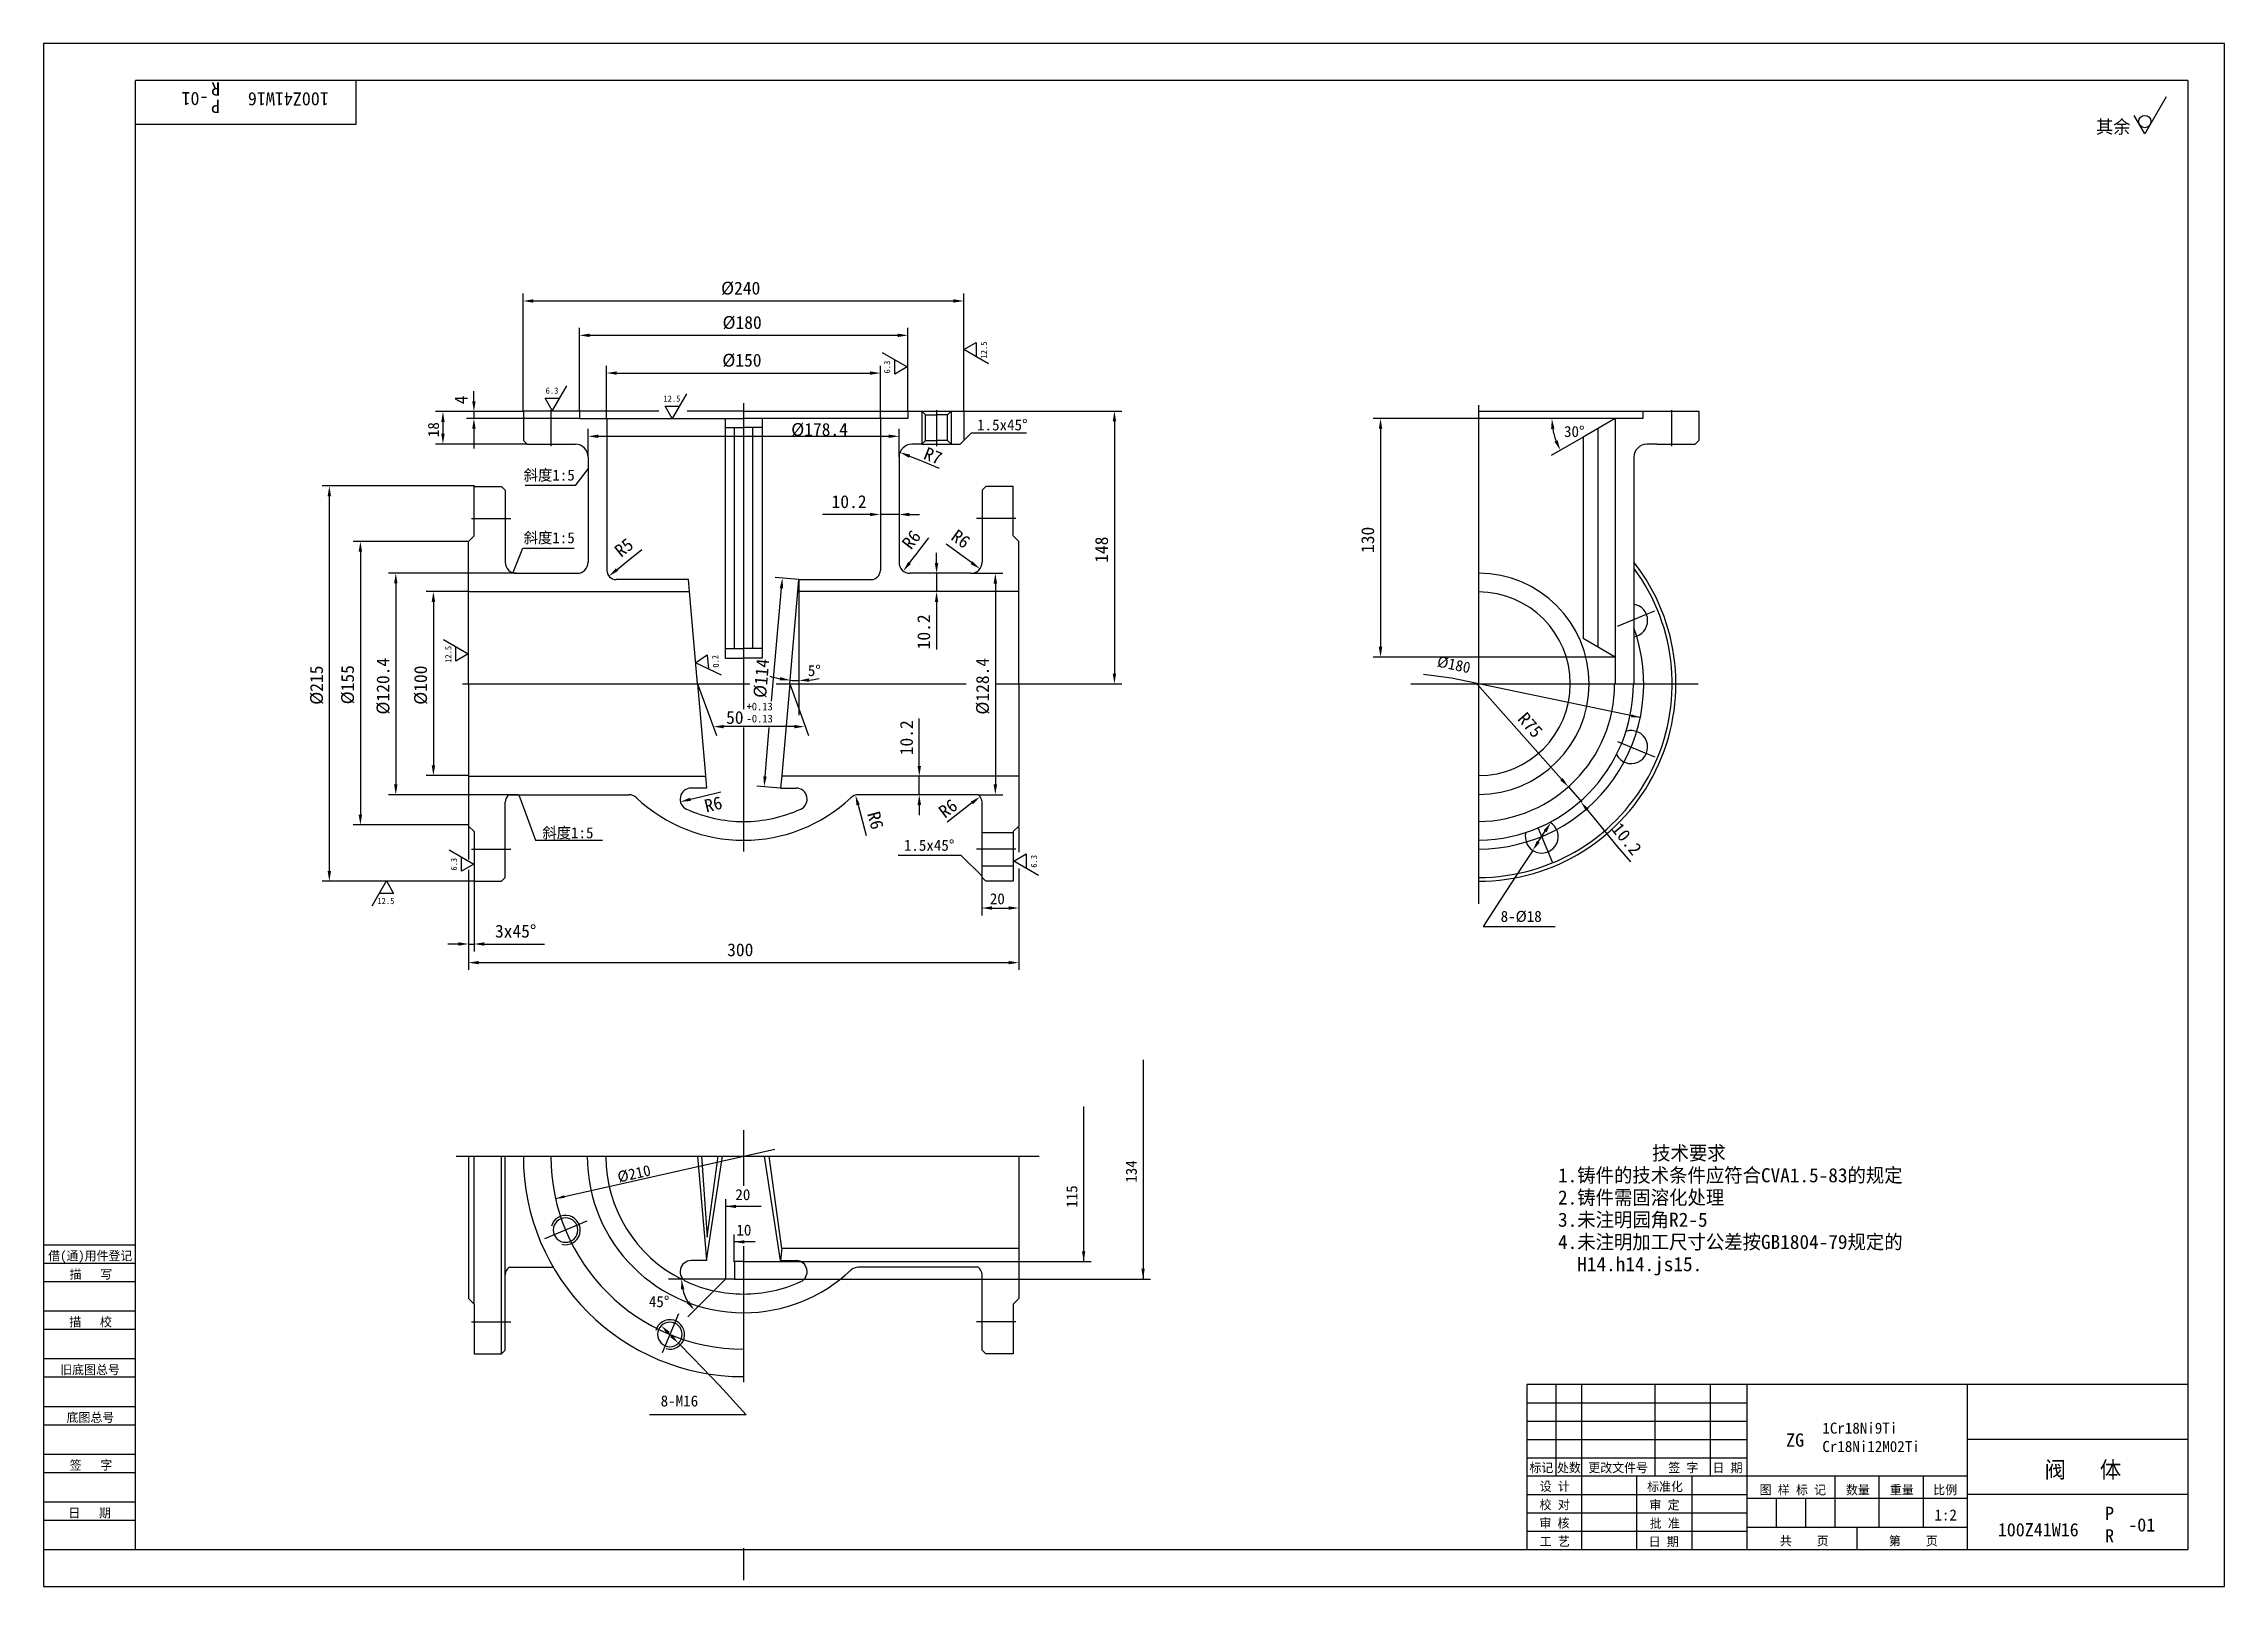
# Model space of a CAD drawing. Header units: metres. Extents: x 0 to 594, y 0 to 420.
import ezdxf

# ---------------------------------------------------------------- set-up
doc = ezdxf.new("R2010")
doc.units = ezdxf.units.M
for name, color, linetype in [('C', 6, 'Continuous'), ('D', 1, 'Continuous'), ('FL', 5, 'Continuous'), ('T', 7, 'Continuous'), ('TL', 4, 'Continuous')]:
    doc.layers.add(name, color=color, linetype=linetype)

# ---------------------------------------------------------------- blocks, each defined once
blk = doc.blocks.new('TUKUN2')
at = {"layer": 'FL'}
for p, q in [((594, 420), (0, 420)), ((0, 420), (0, 0)), ((594, 0), (594, 420)), ((0, 83), (25, 83)), ((0, 75), (25, 75)), ((0, 70), (25, 70)), ((0, 62), (25, 62)), ((0, 57), (25, 57)), ((412, 30), (412, 55)), ((419, 10), (419, 55)), ((439, 30), (439, 55)), ((454, 30), (454, 55)), ((0, 49), (25, 49)), ((404, 50), (464, 50)), ((0, 44), (25, 44)), ((404, 45), (464, 45)), ((0, 36), (25, 36)), ((404, 40), (464, 40)), ((0, 31), (25, 31)), ((404, 35), (464, 35)), ((449, 10), (449, 30)), ((404, 25), (464, 25)), ((0, 23), (25, 23)), ((0, 18), (25, 18)), ((404, 20), (464, 20)), ((404, 15), (464, 15)), ((0, 0), (594, 0))]:
    blk.add_line(p, q, dxfattribs=at)
at = {"layer": 'TL'}
for p, q in [((584, 410), (25, 410)), ((25, 10), (25, 410)), ((85, 410), (85, 398)), ((584, 410), (584, 10)), ((85, 398), (25, 398)), ((0, 93), (25, 93)), ((0, 88), (25, 88)), ((584, 55), (404, 55)), ((404, 55), (404, 10)), ((464, 10), (464, 55)), ((524, 10), (524, 55)), ((584, 40), (524, 40)), ((524, 30), (404, 30)), ((434, 10), (434, 30)), ((488, 16), (488, 30)), ((500, 16), (500, 30)), ((512, 16), (512, 30)), ((464, 24), (524, 24)), ((472, 16), (472, 24)), ((480, 16), (480, 24)), ((584, 25), (524, 25)), ((524, 16), (464, 16)), ((494, 10), (494, 16)), ((0, 10), (584, 10))]:
    blk.add_line(p, q, dxfattribs=at)
at = {"layer": 'T'}
for s, p in [('借(通)用件登记', (1.26, 88.76)), ('描   写', (7.09, 83.76)), ('描   校', (6.98, 70.76)), ('旧底图总号', (4.52, 57.76)), ('底图总号', (6.25, 44.76)), ('签   字', (7.1, 31.76)), ('标记', (404.71, 31.07)), ('处数', (412.22, 31.07)), ('更改文件号', (420.75, 31.07)), ('签 字', (442.53, 31.07)), ('日 期', (454.57, 31.07)), ('校 对', (407.48, 20.99)), ('设 计', (407.5, 25.99)), ('标准化', (436.77, 25.93)), ('审 定', (437.39, 20.93)), ('图 样 标 记', (467.4, 25.04)), ('数量', (490.92, 25.04)), ('重量', (502.88, 25.04)), ('比例', (514.7, 25.04)), ('日   期', (6.72, 18.76)), ('审 核', (407.41, 15.99)), ('批 准', (437.46, 15.93)), ('工 艺', (407.52, 10.99)), ('日 期', (437.18, 10.93)), ('共    页', (472.91, 11.13)), ('第    页', (502.62, 11.13))]:
    blk.add_text(s, height=2.5, dxfattribs=at).set_placement(p)

msp = doc.modelspace()

# ---------------------------------------------------------------- linework, layer by layer
at = {"layer": 'C'}
for p, q in [((190.67, 322.13), (190.67, 238.85)), ((390.84, 321.58), (390.84, 208.22)), ((138.14, 320.22), (138.14, 310.42)), ((243.2, 320.22), (243.2, 310.42)), ((443.36, 320.22), (443.36, 310.42)), ((116.51, 290.74), (127.27, 290.74)), ((264.83, 290.74), (254.07, 290.74)), ((428.73, 261.42), (437.03, 264.85)), ((437.03, 264.85), (438.88, 265.62)), ((114.06, 245.72), (192.37, 245.72)), ((199.53, 245.72), (251.33, 245.72)), ((259.55, 245.72), (270.62, 245.72)), ((372.39, 245.72), (433.44, 245.72)), ((433.46, 245.72), (450.67, 245.72)), ((190.67, 233.85), (190.67, 200.09)), ((428.73, 230.02), (437.03, 226.58)), ((437.03, 226.58), (438.88, 225.82)), ((390.84, 208.18), (390.84, 203.04)), ((390.84, 203.04), (390.84, 185.8)), ((407.02, 206.64), (410.93, 197.21)), ((116.51, 200.69), (127.27, 200.69)), ((264.83, 200.69), (254.07, 200.69)), ((190.67, 124.23), (190.67, 109.05)), ((112.38, 117.09), (271.18, 117.09)), ((148, 99.41), (136.4, 94.61)), ((190.67, 92.66), (190.67, 79.59)), ((190.67, 79.57), (190.67, 74.49)), ((116.51, 72.06), (127.27, 72.06)), ((172.92, 74.23), (168.51, 63.58)), ((190.67, 74.41), (190.67, 59.36)), ((264.83, 72.06), (254.07, 72.06)), ((190.67, 59.36), (190.67, 55.62)), ((190.67, 10.43), (190.67, 1.66))]:
    msp.add_line(p, q, dxfattribs=at)
for centre, radius, start, end in [((390.84, 245.72), 45, 270, 19.81), ((190.67, 117.09), 52.5, 180, 270)]:
    msp.add_arc(centre, radius, start, end, dxfattribs=at)
at = {"layer": 'D'}
for p, q in [((578.17, 405.54), (572.32, 395.4)), ((572.32, 395.4), (569.39, 400.47)), ((130.6, 319.76), (130.6, 351.94)), ((250.62, 319.76), (250.62, 351.94)), ((133.4, 349.94), (247.82, 349.94)), ((145.93, 319.93), (145.93, 342.59)), ((148.73, 340.59), (232.61, 340.59)), ((235.41, 319.93), (235.41, 342.59)), ((250.64, 336.7), (254.02, 338.65)), ((254.02, 338.65), (254.02, 334.75)), ((228.44, 335.9), (235.2, 332)), ((231.82, 330.05), (231.82, 333.95)), ((257.4, 332.8), (250.64, 336.7)), ((142.43, 326.84), (138.52, 320.08)), ((153.32, 317.95), (153.32, 332.32)), ((156.12, 330.32), (225.12, 330.32)), ((227.92, 317.95), (227.92, 332.32)), ((235.2, 332), (231.82, 330.05)), ((117.21, 322.63), (117.21, 325.43)), ((136.57, 323.46), (140.48, 323.46)), ((138.52, 320.08), (136.57, 323.46)), ((169.29, 321.29), (173.2, 321.29)), ((171.24, 317.91), (169.29, 321.29)), ((175.15, 324.67), (171.24, 317.91)), ((115.21, 319.83), (106.77, 319.83)), ((108.77, 317.03), (108.77, 313.8)), ((130.56, 319.83), (115.21, 319.83)), ((145.81, 317.96), (115.21, 317.96)), ((117.21, 319.83), (117.21, 317.96)), ((117.21, 315.16), (117.21, 312.36)), ((148.33, 307.43), (148.33, 315.1)), ((233.01, 307.43), (233.01, 315.1)), ((239.2, 319.93), (239.2, 310.89)), ((247.19, 319.93), (247.19, 310.89)), ((249.59, 319.93), (293.66, 319.93)), ((291.66, 317.13), (291.66, 248.52)), ((390.7, 317.97), (362.15, 317.97)), ((364.15, 315.17), (364.15, 255.81)), ((131.63, 311), (106.77, 311)), ((117.21, 312.36), (117.21, 309.77)), ((151.13, 313.1), (230.21, 313.1)), ((250.67, 311.93), (252.77, 314.03)), ((252.77, 314.03), (267.73, 314.03)), ((419.32, 312.88), (410.66, 307.88)), ((148.32, 304.32), (144.75, 299.72)), ((235.86, 307.69), (238.46, 306.65)), ((238.46, 306.65), (243.96, 304.46)), ((117.34, 299.57), (75.83, 299.57)), ((144.75, 299.72), (131.18, 299.72)), ((77.83, 194.75), (77.83, 296.77)), ((222.26, 291.81), (212.17, 291.81)), ((225.06, 291.81), (222.26, 291.81)), ((232.99, 291.81), (227.86, 291.81)), ((235.79, 291.81), (238.59, 291.81)), ((237.6, 280.87), (241.12, 285.43)), ((115.74, 284.47), (84.28, 284.47)), ((86.28, 281.67), (86.28, 210.09)), ((127.84, 275.88), (130.52, 282.66)), ((130.52, 282.66), (133.41, 282.66)), ((133.41, 282.66), (144.54, 282.66)), ((158.34, 278.55), (162.95, 282.27)), ((235.88, 278.66), (237.6, 280.87)), ((243.22, 278.59), (243.22, 281.39)), ((250.5, 280.35), (245.85, 283.74)), ((252.76, 278.7), (250.5, 280.35)), ((128.8, 275.85), (93.93, 275.85)), ((156.17, 276.79), (158.34, 278.55)), ((205.72, 274.1), (199.23, 274.67)), ((205.72, 274.1), (205.72, 237.17)), ((243.22, 275.79), (243.22, 270.78)), ((252.6, 275.82), (261.23, 275.82)), ((95.93, 273.05), (95.93, 218.31)), ((115.84, 270.82), (104.17, 270.82)), ((106.17, 268.02), (106.17, 223.51)), ((198.3, 241.03), (200.98, 271.71)), ((243.22, 267.98), (243.22, 265.18)), ((259.23, 273.02), (259.23, 218.31)), ((243.22, 265.18), (243.22, 255.09)), ((108.92, 257.75), (115.68, 253.84)), ((112.3, 251.89), (112.3, 255.8)), ((115.68, 253.84), (112.3, 251.89)), ((177.57, 251.41), (180.77, 253.65)), ((184.64, 248.11), (177.57, 251.41)), ((180.77, 253.65), (181.11, 249.76)), ((428.07, 253.01), (362.15, 253.01)), ((178.11, 245.72), (181.53, 236.32)), ((203.23, 245.72), (208.36, 231.62)), ((270.62, 245.72), (293.66, 245.72)), ((383.5, 247.25), (375.86, 248.27)), ((434.88, 236.51), (383.5, 247.25)), ((413.45, 219.76), (390.42, 245.72)), ((181.53, 236.32), (183.24, 231.62)), ((204.44, 234.05), (185.27, 234.05)), ((196.5, 220.5), (197.67, 233.84)), ((238.52, 226.17), (238.52, 236.26)), ((238.52, 223.37), (238.52, 226.17)), ((115.84, 220.71), (104.17, 220.71)), ((238.52, 215.53), (238.52, 220.57)), ((129.27, 215.51), (93.93, 215.51)), ((129.43, 215.52), (133.98, 203.14)), ((176.18, 214.27), (178.9, 214.95)), ((178.9, 214.95), (184.48, 216.33)), ((200.75, 217.32), (194.26, 217.89)), ((254.53, 215.51), (261.23, 215.51)), ((415.31, 217.67), (419.02, 213.48)), ((221.87, 212.71), (222.6, 210)), ((222.6, 210), (224.09, 204.44)), ((238.52, 212.73), (238.52, 209.93)), ((250.64, 211.57), (246.08, 208.06)), ((252.86, 213.28), (250.64, 211.57)), ((420.46, 211.4), (422.23, 209.23)), ((422.23, 209.23), (428.59, 201.4)), ((115.74, 207.29), (84.28, 207.29)), ((115.74, 206.97), (115.74, 197.89)), ((133.98, 203.14), (152.19, 203.14)), ((265.62, 206.71), (265.62, 199.84)), ((407.13, 202.72), (408.99, 205.57)), ((110.45, 200.54), (117.21, 196.64)), ((113.83, 194.69), (113.83, 198.59)), ((117.21, 196.64), (113.83, 194.69)), ((249.94, 199.01), (232.72, 199.01)), ((255.6, 193.35), (249.94, 199.01)), ((264.27, 197.44), (267.65, 199.4)), ((271.03, 193.54), (264.27, 197.44)), ((267.65, 199.4), (267.65, 195.49)), ((405.6, 200.37), (402.54, 195.68)), ((428.59, 201.4), (432.22, 197.28)), ((117.34, 191.95), (75.83, 191.95)), ((89.45, 185.29), (93.35, 192.05)), ((93.35, 192.05), (95.3, 188.67)), ((115.74, 195.09), (115.74, 172.88)), ((117.24, 191.79), (117.24, 172.88)), ((255.54, 193.23), (255.54, 182.68)), ((265.62, 195.44), (265.62, 182.68)), ((402.54, 195.68), (396.76, 186.81)), ((95.3, 188.67), (91.4, 188.67)), ((258.34, 184.68), (262.82, 184.68)), ((396.76, 186.81), (392.07, 179.65)), ((265.62, 182.68), (265.62, 167.81)), ((392.07, 179.65), (411.75, 179.65)), ((112.94, 174.88), (110.14, 174.88)), ((115.74, 174.88), (117.24, 174.88)), ((115.74, 172.88), (115.74, 167.81)), ((120.04, 174.88), (122.84, 174.88)), ((122.84, 174.88), (136.43, 174.88)), ((118.54, 169.81), (262.82, 169.81)), ((299.47, 143.36), (299.47, 83.67)), ((283.29, 130.62), (283.29, 88.44)), ((139.45, 105.57), (199.21, 119.01)), ((185.81, 83.67), (185.81, 105.44)), ((195.41, 103.44), (185.81, 103.44)), ((188.09, 88.39), (188.09, 95.78)), ((193.81, 93.78), (188.09, 93.78)), ((185.69, 83.66), (170.23, 83.66)), ((188.17, 83.67), (301.47, 83.67)), ((190.59, 88.44), (285.29, 88.44)), ((182.52, 80.48), (175.45, 73.41)), ((170.95, 68.2), (170.21, 68.97)), ((172.9, 66.2), (176.81, 62.18)), ((176.81, 62.18), (184.2, 54.6)), ((184.2, 54.6), (191.33, 46.7)), ((191.33, 46.7), (165.07, 46.7))]:
    msp.add_line(p, q, dxfattribs=at)
msp.add_circle((572.32, 398.78), 1.69, dxfattribs=at)
for centre, radius, start, end in [((428.07, 317.93), 17.24, 189.32, 200.68), ((205.72, 274.1), 27.5, 253.33, 259.16), ((205.72, 274.1), 27.5, 265, 270), ((205.72, 274.1), 27.5, 275.84, 281.67), ((185.69, 83.66), 11.95, 193.46, 211.54)]:
    msp.add_arc(centre, radius, start, end, dxfattribs=at)
for points in [[(133.4, 350.41), (133.4, 349.48), (130.6, 349.94)], [(247.82, 350.41), (247.82, 349.48), (250.62, 349.94)], [(148.73, 341.05), (148.73, 340.12), (145.93, 340.59)], [(232.61, 341.05), (232.61, 340.12), (235.41, 340.59)], [(156.12, 330.78), (156.12, 329.85), (153.32, 330.32)], [(225.12, 330.78), (225.12, 329.85), (227.92, 330.32)], [(116.74, 322.63), (117.67, 322.63), (117.21, 319.83)], [(108.3, 317.03), (109.24, 317.03), (108.77, 319.83)], [(116.74, 315.16), (117.67, 315.16), (117.21, 317.96)], [(291.19, 317.13), (292.13, 317.13), (291.66, 319.93)], [(363.68, 315.17), (364.62, 315.17), (364.15, 317.97)], [(410.6, 315.1), (411.53, 315.18), (410.83, 317.93)], [(108.3, 313.8), (109.24, 313.8), (108.77, 311)], [(151.13, 313.57), (151.13, 312.64), (148.33, 313.1)], [(230.21, 313.57), (230.21, 312.64), (233.01, 313.1)], [(412.37, 312.04), (411.52, 311.64), (413.14, 309.31)], [(235.68, 307.25), (236.03, 308.12), (233.25, 308.72)], [(77.36, 296.77), (78.29, 296.77), (77.83, 299.57)], [(225.06, 292.28), (225.06, 291.35), (227.86, 291.81)], [(235.79, 292.28), (235.79, 291.35), (232.99, 291.81)], [(85.81, 281.67), (86.75, 281.67), (86.28, 284.47)], [(95.46, 273.05), (96.39, 273.05), (95.93, 275.85)], [(156.46, 276.43), (155.87, 277.15), (153.99, 275.03)], [(200.52, 271.75), (201.45, 271.67), (201.22, 274.5)], [(236.25, 278.37), (235.51, 278.95), (234.17, 276.45)], [(242.76, 278.59), (243.69, 278.59), (243.22, 275.79)], [(252.48, 278.32), (253.03, 279.08), (255.02, 277.05)], [(258.77, 273.02), (259.7, 273.02), (259.23, 275.82)], [(105.71, 268.02), (106.64, 268.02), (106.17, 270.82)], [(242.76, 267.98), (243.69, 267.98), (243.22, 270.78)], [(363.68, 255.81), (364.62, 255.81), (364.15, 253.01)], [(200.61, 247.55), (200.48, 246.63), (203.32, 246.71)], [(208.54, 246.28), (208.49, 247.21), (205.72, 246.6)], [(291.19, 248.52), (292.13, 248.52), (291.66, 245.72)], [(185.27, 234.52), (185.27, 233.59), (182.47, 234.05)], [(204.44, 234.52), (204.44, 233.59), (207.24, 234.05)], [(432.39, 236.63), (434.88, 236.51), (432.55, 237.4)], [(105.71, 223.51), (106.64, 223.51), (106.17, 220.71)], [(196.04, 220.54), (196.97, 220.46), (196.26, 217.71)], [(238.05, 223.37), (238.99, 223.37), (238.52, 220.57)], [(413.1, 219.45), (413.8, 220.07), (415.31, 217.67)], [(95.46, 218.31), (96.39, 218.31), (95.93, 215.51)], [(176.29, 213.82), (176.07, 214.72), (173.46, 213.6)], [(221.42, 212.59), (222.32, 212.83), (221.14, 215.41)], [(238.05, 212.73), (238.99, 212.73), (238.52, 215.53)], [(253.14, 212.91), (252.58, 213.65), (255.08, 214.99)], [(258.77, 218.31), (259.7, 218.31), (259.23, 215.51)], [(85.81, 210.09), (86.75, 210.09), (86.28, 207.29)], [(409.38, 205.31), (408.59, 205.82), (410.51, 207.91)], [(420.82, 211.69), (420.1, 211.1), (418.7, 213.57)], [(407.52, 202.46), (406.74, 202.97), (405.6, 200.37)], [(77.36, 194.75), (78.29, 194.75), (77.83, 191.95)], [(258.34, 185.14), (258.34, 184.21), (255.54, 184.68)], [(262.82, 185.14), (262.82, 184.21), (265.62, 184.68)], [(112.94, 175.35), (112.94, 174.42), (115.74, 174.88)], [(120.04, 175.35), (120.04, 174.42), (117.24, 174.88)], [(118.54, 170.28), (118.54, 169.34), (115.74, 169.81)], [(262.82, 170.28), (262.82, 169.34), (265.62, 169.81)], [(141.77, 106.49), (139.45, 105.57), (141.94, 105.73)], [(188.61, 102.99), (185.81, 103.44), (188.61, 103.89)], [(190.89, 93.33), (188.09, 93.78), (190.89, 94.23)], [(283.74, 91.24), (283.29, 88.44), (282.84, 91.24)], [(173.61, 80.82), (174.53, 80.93), (173.74, 83.66)], [(299.92, 86.47), (299.47, 83.67), (299.02, 86.47)], [(175.87, 77.7), (175.14, 77.12), (177.24, 75.21)], [(169.87, 68.64), (170.54, 69.29), (168.25, 70.97)], [(170.62, 67.88), (171.28, 68.53), (172.9, 66.2)]]:
    msp.add_solid(points, dxfattribs=at)
at = {"layer": 'FL'}
for centre in [(142.17, 97), (170.58, 68.58)]:
    msp.add_arc(centre, 4, 255, 165, dxfattribs=at)
at = {"layer": 'TL'}
for p, q in [((145.67, 319.93), (130.67, 319.93)), ((130.67, 319.93), (130.67, 311.93)), ((167.57, 319.93), (145.67, 319.93)), ((145.93, 319.93), (145.93, 317.93)), ((145.93, 317.93), (153.43, 317.93)), ((153.43, 317.93), (153.43, 276.6)), ((153.43, 317.93), (190.62, 317.93)), ((190.67, 319.93), (175.29, 319.93)), ((185.63, 317.73), (185.63, 252.73)), ((185.64, 315.46), (190.67, 315.46)), ((188.15, 255.29), (188.15, 315.46)), ((190.67, 319.93), (235.67, 319.93)), ((195.7, 315.46), (190.67, 315.46)), ((227.91, 317.93), (190.72, 317.93)), ((193.19, 255.29), (193.19, 315.46)), ((195.71, 317.73), (195.71, 252.73)), ((227.91, 317.93), (227.91, 276.6)), ((235.41, 317.93), (227.91, 317.93)), ((235.41, 319.93), (235.41, 317.93)), ((235.67, 319.93), (239.2, 319.93)), ((240.2, 318.93), (239.2, 319.93)), ((239.2, 319.93), (247.16, 319.93)), ((240.2, 311.93), (240.2, 318.93)), ((240.2, 318.93), (243.2, 318.93)), ((246.19, 318.93), (243.2, 318.93)), ((246.19, 318.93), (247.19, 319.93)), ((246.19, 311.93), (246.19, 318.93)), ((247.16, 319.93), (250.64, 319.93)), ((250.67, 319.93), (250.67, 311.93)), ((390.84, 319.93), (435.84, 319.93)), ((428.07, 317.93), (390.89, 317.93)), ((428.07, 317.93), (419.32, 312.88)), ((423.32, 315.19), (423.32, 255.75)), ((435.57, 317.93), (428.07, 317.93)), ((428.07, 317.93), (428.07, 266.41)), ((435.57, 319.93), (435.57, 317.93)), ((435.84, 319.93), (439.37, 319.93)), ((439.37, 319.93), (447.33, 319.93)), ((447.33, 319.93), (450.81, 319.93)), ((450.84, 319.93), (450.84, 311.93)), ((130.67, 312.93), (130.67, 311.93)), ((131.67, 310.93), (130.67, 311.93)), ((131.67, 310.93), (144.83, 310.93)), ((239.2, 310.93), (236.51, 310.93)), ((239.2, 310.93), (240.2, 311.93)), ((239.2, 310.93), (247.16, 310.93)), ((240.2, 311.93), (243.2, 311.93)), ((246.19, 311.93), (243.2, 311.93)), ((247.19, 310.93), (246.19, 311.93)), ((247.16, 310.93), (249.67, 310.93)), ((249.67, 310.93), (250.67, 311.93)), ((250.67, 312.93), (250.67, 311.93)), ((419.32, 312.88), (419.32, 258.06)), ((439.37, 310.93), (436.67, 310.93)), ((439.37, 310.93), (447.33, 310.93)), ((447.33, 310.93), (449.84, 310.93)), ((449.84, 310.93), (450.84, 311.93)), ((450.84, 312.93), (450.84, 311.93)), ((148.33, 307.43), (148.33, 278.82)), ((233.01, 307.43), (233.01, 278.82)), ((433.17, 307.43), (433.17, 278.82)), ((117.24, 285.97), (117.24, 299.47)), ((117.24, 299.47), (124.74, 299.47)), ((125.74, 298.47), (124.74, 299.47)), ((125.74, 298.47), (125.74, 278.82)), ((255.6, 298.47), (256.6, 299.47)), ((255.6, 298.47), (255.6, 278.82)), ((264.1, 299.47), (256.6, 299.47)), ((264.1, 285.97), (264.1, 299.47)), ((115.74, 284.47), (117.24, 285.97)), ((265.6, 284.47), (264.1, 285.97)), ((115.74, 270.82), (115.74, 284.47)), ((265.6, 270.77), (265.6, 284.47)), ((128.74, 275.82), (145.33, 275.82)), ((175.62, 274.1), (155.93, 274.1)), ((175.91, 270.85), (175.62, 274.1)), ((205.43, 270.82), (205.72, 274.1)), ((205.72, 274.1), (225.41, 274.1)), ((252.6, 275.82), (236.01, 275.82)), ((433.17, 278.82), (433.17, 245.78)), ((115.73, 270.82), (175.91, 270.82)), ((115.74, 245.72), (115.74, 270.57)), ((178.11, 245.71), (175.91, 270.82)), ((203.23, 245.71), (205.43, 270.82)), ((265.61, 270.82), (205.43, 270.82)), ((265.6, 245.72), (265.6, 270.77)), ((428.07, 266.41), (428.07, 245.78)), ((423.74, 255.51), (419.32, 258.06)), ((428.07, 253.01), (423.74, 255.51)), ((185.63, 252.73), (190.67, 252.73)), ((185.64, 255.29), (190.67, 255.29)), ((195.7, 255.29), (190.67, 255.29)), ((195.71, 252.73), (190.67, 252.73)), ((115.74, 245.72), (115.74, 220.73)), ((178.11, 245.71), (180.29, 220.72)), ((203.23, 245.71), (201.05, 220.72)), ((265.6, 245.72), (265.6, 220.73)), ((115.73, 220.61), (180.3, 220.61)), ((115.74, 220.73), (115.74, 206.97)), ((180.3, 220.61), (180.59, 217.32)), ((201.05, 220.72), (200.75, 217.32)), ((265.61, 220.61), (201.04, 220.61)), ((265.6, 220.73), (265.6, 206.97)), ((126.81, 215.51), (159.42, 215.51)), ((180.59, 217.32), (176.37, 217.32)), ((200.75, 217.32), (204.97, 217.32)), ((254.53, 215.51), (221.92, 215.51)), ((125.74, 192.97), (125.74, 213.46)), ((255.6, 205.21), (255.6, 213.46)), ((115.74, 206.97), (117.24, 205.47)), ((117.24, 205.47), (117.24, 191.97)), ((255.6, 196.18), (255.6, 205.21)), ((255.64, 205.21), (264.1, 205.21)), ((265.6, 206.97), (264.1, 205.47)), ((264.1, 205.47), (264.1, 205.21)), ((264.1, 205.21), (264.1, 196.18)), ((255.6, 192.97), (255.6, 196.18)), ((255.64, 196.18), (264.1, 196.18)), ((264.1, 196.18), (264.1, 191.97)), ((117.24, 191.97), (124.74, 191.97)), ((124.74, 191.97), (125.74, 192.97)), ((256.6, 191.97), (255.6, 192.97)), ((264.1, 191.97), (256.6, 191.97)), ((115.74, 117.09), (115.74, 92.1)), ((117.24, 76.84), (117.24, 117.05)), ((124.74, 63.34), (124.74, 117.05)), ((125.74, 84.83), (125.74, 117.05)), ((178.11, 117.08), (180.29, 92.09)), ((179.21, 117.1), (180.75, 95.06)), ((180.59, 88.69), (184.94, 117.1)), ((180.74, 95.19), (183.75, 117.1)), ((200.75, 88.69), (196.4, 117.1)), ((201.04, 91.98), (197.59, 117.1)), ((265.6, 117.09), (265.6, 92.1)), ((115.74, 92.1), (115.74, 78.34)), ((180.3, 91.98), (180.59, 88.69)), ((201.05, 92.09), (200.75, 88.69)), ((265.61, 91.98), (201.04, 91.98)), ((265.6, 92.1), (265.6, 78.34)), ((125.74, 64.34), (125.74, 84.83)), ((126.81, 86.88), (138.83, 86.88)), ((180.59, 88.69), (176.37, 88.69)), ((185.69, 83.66), (182.52, 80.48)), ((188.19, 83.66), (185.69, 83.66)), ((190.69, 88.41), (188.19, 88.41)), ((188.19, 88.41), (188.19, 83.66)), ((200.75, 88.69), (204.97, 88.69)), ((254.53, 86.88), (221.92, 86.88)), ((255.6, 76.58), (255.6, 84.83)), ((115.74, 78.34), (117.24, 76.84)), ((265.6, 78.34), (264.1, 76.84)), ((117.24, 76.84), (117.24, 63.34)), ((255.6, 67.55), (255.6, 76.58)), ((264.1, 76.84), (264.1, 76.58)), ((264.1, 76.58), (264.1, 67.55)), ((255.6, 64.34), (255.6, 67.55)), ((264.1, 67.55), (264.1, 63.34)), ((117.24, 63.34), (124.74, 63.34)), ((124.74, 63.34), (125.74, 64.34)), ((256.6, 63.34), (255.6, 64.34)), ((264.1, 63.34), (256.6, 63.34))]:
    msp.add_line(p, q, dxfattribs=at)
for points in [[(145.5, 97, 1), (138.83, 97, 1), (145.5, 97, 1)], [(173.91, 68.58, 1), (167.25, 68.58, 1), (173.91, 68.58, 1)]]:
    msp.add_lwpolyline(points, format="xyb", dxfattribs=at)
for centre, radius, start, end in [((144.83, 307.43), 3.5, 0, 90), ((236.51, 307.43), 3.5, 90, 180), ((436.67, 307.43), 3.5, 90, 180), ((128.74, 278.82), 3, 180, 270), ((145.33, 278.82), 3, 270, 0), ((155.93, 276.6), 2.5, 180, 270), ((225.41, 276.6), 2.5, 270, 0), ((236.01, 278.82), 3, 180, 270), ((252.6, 278.82), 3, 270, 0), ((390.84, 245.72), 53.75, 270, 38.03), ((390.84, 245.72), 52.75, 270, 36.62), ((390.84, 245.72), 30.1, 270, 90), ((390.84, 245.72), 25, 270, 90), ((432.41, 262.94), 4.5, 279.75, 80.25), ((390.42, 245.72), 37.5, 270.66, 0), ((390.42, 245.72), 42.6, 270.93, 0), ((432.41, 228.5), 4.5, 207.15, 108.25), ((128.24, 213.46), 2.5, 124.88, 180), ((159.42, 212.51), 3, 46.73, 90), ((190.67, 245.72), 42.6, 226.73, 270), ((176.37, 214.32), 3, 90, 245.52), ((190.67, 245.72), 42.6, 270, 313.27), ((204.97, 214.32), 3, 294.48, 90), ((221.92, 212.51), 3, 90, 133.27), ((253.1, 213.46), 2.5, 0, 55.12), ((190.67, 245.72), 37.5, 245.52, 270), ((190.67, 245.72), 37.5, 270, 294.48), ((408.06, 204.14), 4.5, 165.9, 60.08), ((190.67, 117.09), 60, 180, 270), ((190.67, 117.09), 42.6, 180, 270), ((190.67, 117.09), 37.5, 180, 243.53), ((128.24, 84.83), 2.5, 124.88, 180), ((176.37, 85.69), 3, 90, 245.52), ((190.67, 117.09), 42.6, 270, 313.27), ((204.97, 85.69), 3, 294.48, 90), ((221.92, 83.88), 3, 90, 133.27), ((253.1, 84.83), 2.5, 0, 55.12), ((190.67, 117.09), 37.5, 245.52, 270), ((190.67, 117.09), 37.5, 270, 294.48)]:
    msp.add_arc(centre, radius, start, end, dxfattribs=at)

# ---------------------------------------------------------------- block references
at = {"layer": 'D'}
msp.add_blockref('TUKUN2', (0, 0), dxfattribs=at)

# ---------------------------------------------------------------- texts
for s, height, rotation, p in [('-01', 3.6, 180, (44.9, 406.79)), ('R', 3.6, 180, (48.07, 409.45)), ('P', 3.6, 180, (48.07, 404.71)), ('100Z41W16', 3.6, 180, (77.68, 406.71)), ('12.5', 1.7, 90, (256.95, 334.27)), ('6.3', 1.7, 90, (230.59, 330.22)), ('4', 3.5, 90, (115.46, 321.82)), ('18', 3, 90, (107.68, 312.87)), ('R7', 3.5, 338.3, (239.42, 307.04)), ('R5', 3.5, 38.93, (157.31, 279.97)), ('R6', 3.5, 52.26, (236.27, 282.02)), ('R6', 3.5, 323.87, (246.88, 285.16)), ('148', 3.5, 90, (289.91, 278.66)), ('130', 3.5, 90, (362.4, 281.33)), ('10.2', 3.5, 90, (241.47, 255.09)), ('12.5', 1.7, 90, (111.07, 251.42)), ('%%C215', 3.5, 90, (76.08, 240.01)), ('%%C155', 3.5, 90, (84.53, 240.13)), ('%%C120.4', 3.5, 90, (94.18, 237.35)), ('%%c100', 3.5, 90, (104.42, 240.01)), ('0.2', 1.7, 95, (184.01, 250.18)), ('%%C114', 3.5, 85, (196.75, 241.74)), ('%%c128.4', 3.5, 90, (257.48, 237.33)), ('%%c180', 3, 348.19, (379.35, 250.44)), ('R75', 3.5, 311.58, (401.28, 236.01)), ('10.2', 3.5, 90, (236.77, 226.26)), ('R6', 3.5, 13.93, (180.51, 210.67)), ('R6', 3.5, 37.56, (245.5, 208.96)), ('R6', 3.5, 285.05, (224.31, 210.37)), ('10.2', 3.5, 309.12, (426.85, 206.11)), ('6.3', 1.7, 90, (112.6, 194.86)), ('6.3', 1.7, 90, (270.58, 195.66)), ('%%C210', 3, 12.67, (156.69, 109.91)), ('134', 3, 90, (297.76, 109.87)), ('115', 3, 90, (281.57, 103.06))]:
    msp.add_text(s, height=height, rotation=rotation, dxfattribs=at).set_placement(p)
for s, height, p in [('其余', 3.6, (559.04, 395.56)), ('%%C240', 3.5, (184.53, 351.69)), ('%%c180', 3.5, (184.92, 342.34)), ('%%C150', 3.5, (184.87, 332.07)), ('6.3', 1.7, (136.74, 324.69)), ('12.5', 1.7, (168.82, 322.52)), ('%%c178.4', 3.5, (203.64, 313.21)), ('1.5x45%%d', 3, (254.26, 314.71)), ('30%%d', 3, (414.13, 312.9)), ('斜度1:5', 3, (130.75, 301.04)), ('10.2', 3.5, (214.63, 293.56)), ('斜度1:5', 3, (130.75, 283.98)), ('5%%d', 3, (208.16, 247.82)), ('50', 3.5, (185.89, 234.8)), ('+0.13', 2.1, (191.47, 238.49)), ('-0.13', 2.1, (191.47, 235.2)), ('斜度1:5', 3, (135.85, 203.66)), ('1.5x45%%d', 3, (234.32, 200.26)), ('12.5', 1.7, (90.92, 185.74)), ('20', 3, (257.73, 185.69)), ('3x45%%d', 3.5, (122.93, 176.63)), ('8-%%C18', 3, (396.87, 180.9)), ('300', 3.5, (186.18, 171.56)), ('技术要求', 3.85, (438.13, 116.05)), ('1.铸件的技术条件应符合CVA1.5-83的规定', 3.85, (412.49, 110)), ('20', 3, (188.42, 105.15)), ('2.铸件需固溶化处理', 3.85, (412.49, 103.95)), ('3.未注明园角R2-5', 3.85, (412.49, 97.9)), ('10', 3, (188.7, 95.5)), ('4.未注明加工尺寸公差按GB1804-79规定的', 3.85, (412.49, 91.85)), ('  H14.h14.js15.', 3.85, (412.49, 85.8)), ('45%%d', 3, (164.86, 76.02)), ('8-M16', 3, (168.08, 48.98)), ('ZG', 3.6, (474.62, 38.03)), ('1Cr18Ni9Ti', 3, (484.5, 41.58)), ('Cr18Ni12M02Ti', 3, (484.5, 36.58)), ('阀   体', 4.5, (545.02, 29.51)), ('1:2', 3, (515.02, 17.93)), ('P', 3.6, (561.5, 18.07)), ('-01', 3.6, (567.82, 14.93)), ('100Z41W16', 3.6, (532.28, 13.62)), ('R', 3.6, (561.5, 11.97))]:
    msp.add_text(s, height=height, dxfattribs=at).set_placement(p)

doc.saveas('drawing.dxf')
